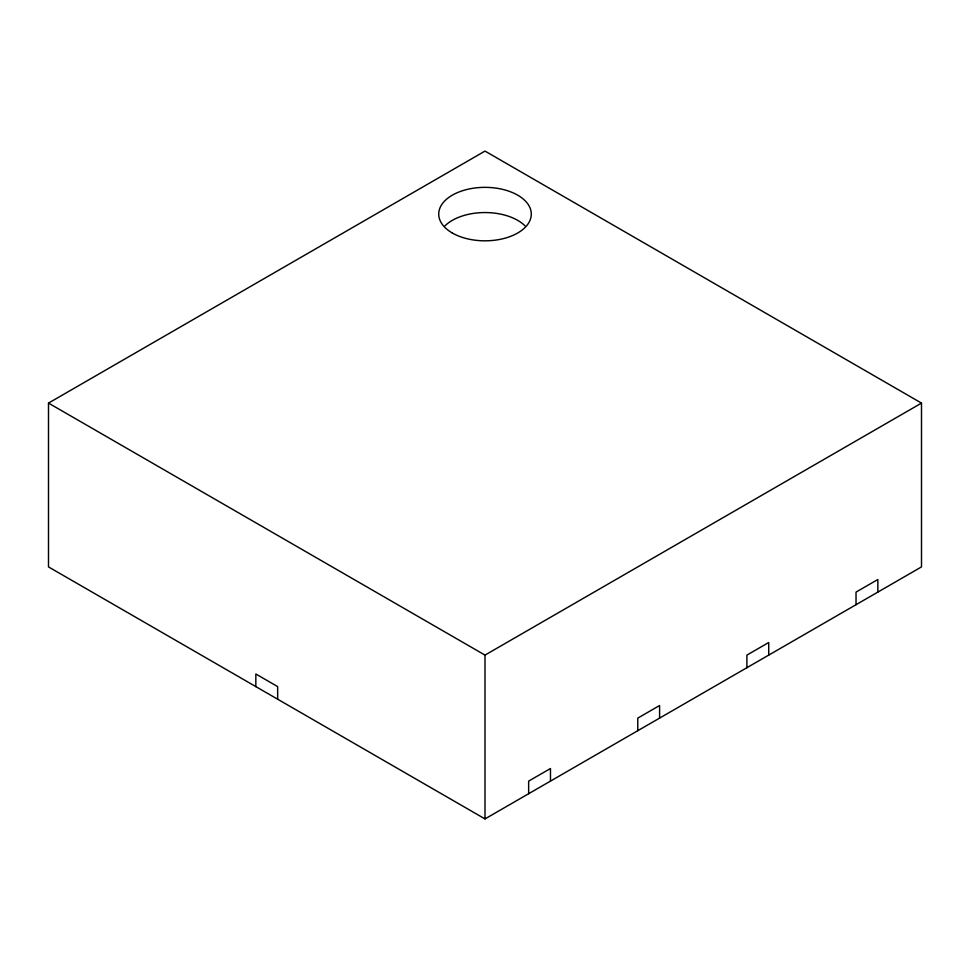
<?xml version="1.0" encoding="UTF-8"?>
<svg xmlns="http://www.w3.org/2000/svg" width="970" height="970" viewBox="0 0 970 970"><rect width="100%" height="100%" fill="white"/><g stroke="black" fill="none" stroke-linecap="round" stroke-linejoin="round"><path stroke-width="1.45" d="M48.5 403.096L485 151.09L921.5 403.096L921.5 566.904L485 818.91L48.5 566.904L48.5 403.096L485 655.102L921.5 403.096M877.85 592.1L877.85 579.502L856.025 592.1L856.025 604.71M768.725 655.114L768.725 642.504L746.9 655.114L746.9 667.712M659.6 718.115L659.6 705.505L637.775 718.115L637.775 730.713M550.475 781.117L550.475 768.519L528.65 781.117L528.65 793.715M485 655.102L485 818.91M277.662 699.212L277.662 686.614L255.837 674.004L255.837 686.614M444.903 225.925A46.293 26.736 0 0 1 525.097 225.925M452.262 232.982A46.293 26.736 0 0 0 529.717 221.002A46.293 26.736 0 0 0 473.02 188.265A46.293 26.736 0 0 0 452.262 232.982"/></g></svg>
